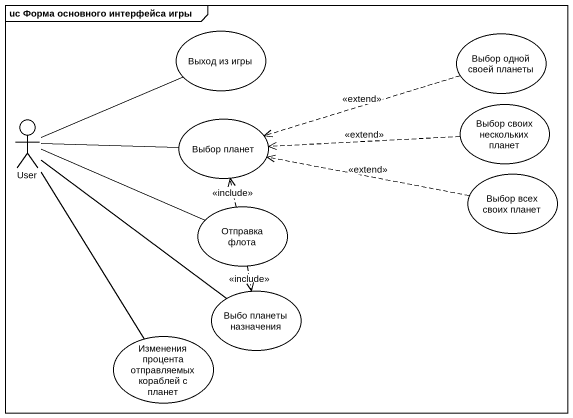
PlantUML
@startuml
mainframe uc Форма основного интерфейса игры
usecase "Выход из игры" as Выход_из_игры
usecase "Выбор одной своей планеты" as Выбор_одной_своей_планеты
usecase "Выбор своих нескольких планет" as Выбор_своих_нескольких
actor User
usecase "Выбор планет" as Выбор_планет
usecase "Выбор всех своих планет" as Выбор_всех_своих_планет
usecase "Отправка флота" as Отправка_флота
usecase "Выбо планеты назначения" as Выбо_планеты_назначения
usecase "Изменения процента отправляемых кораблей с планет" as Изменения_процента
Выбор_одной_своей_планеты .left.> Выбор_планет : <<extend>>
Выбор_своих_нескольких .left.> Выбор_планет : <<extend>>
User -right- Выход_из_игры
User -right- Выбор_планет
User -right- Отправка_флота
User -- Выбо_планеты_назначения
User -- Изменения_процента
Выбор_всех_своих_планет .left.> Выбор_планет : <<extend>>
Отправка_флота .up.> Выбор_планет : <<include>>
Отправка_флота ..> Выбо_планеты_назначения : <<include>>
@enduml
